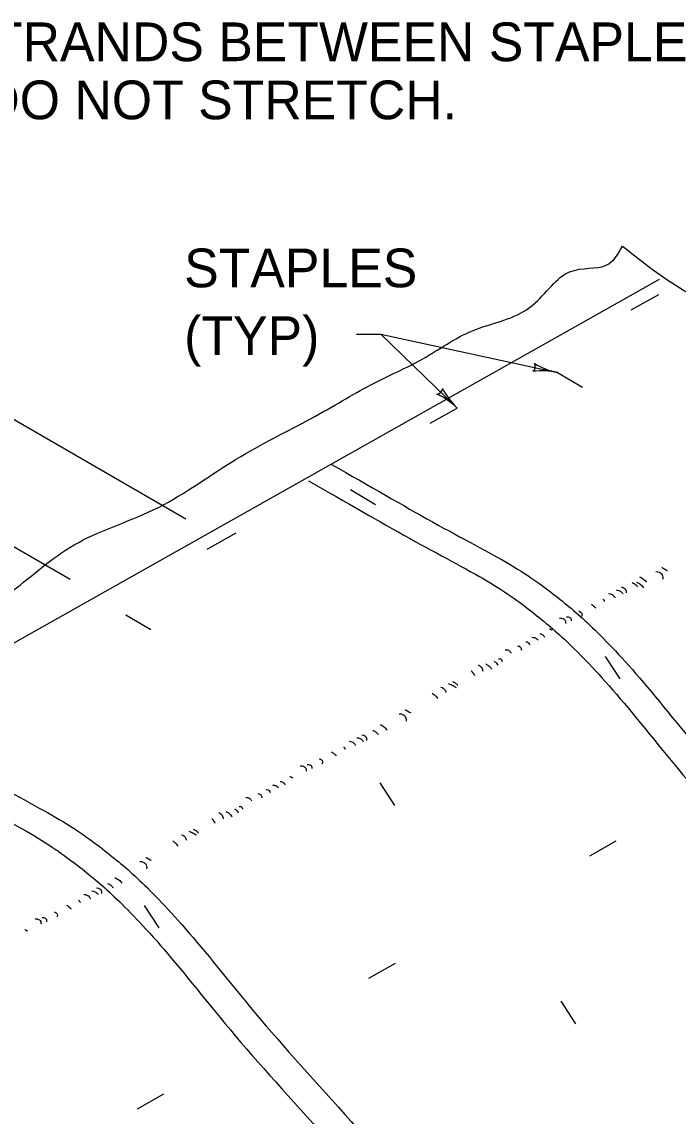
# Model space of a CAD drawing. Extents: x 1007 to 1035.5, y 1000.5 to 1021.5.
# Drawn here: x 1018 to 1021.39, y 1005.34 to 1010.99 of the extents above; entities that cross this region are included whole.
import ezdxf

# ---------------------------------------------------------------- set-up
doc = ezdxf.new("R2010")
doc.units = 0
doc.layers.add('Level 1', color=7, linetype='Continuous')
doc.layers.add('Level 16', color=7, linetype='Continuous')

msp = doc.modelspace()

# ---------------------------------------------------------------- linework, layer by layer
at = {"layer": 'Level 1'}
for p, q in [((1019.7243, 1009.3758), (1019.8493, 1009.3758)), ((1019.8493, 1009.3758), (1020.244, 1008.9942)), ((1019.8493, 1009.3758), (1020.7618, 1009.1778)), ((1018.8427, 1008.4207), (1017.5513, 1009.1663)), ((1018.2448, 1008.1093), (1016.9826, 1008.838))]:
    msp.add_line(p, q, dxfattribs=at)
for centre, radius, start, end in [((1020.6165, 1009.2093), 0.0313, 306.527, 28.6437), ((1020.8447, 1009.5598), 0.3909, 239.0995, 257.7463), ((1020.6788, 1008.7957), 0.3909, 77.7524, 96.4212), ((1020.6788, 1008.7957), 0.3909, 77.7402, 77.7524), ((1020.1372, 1009.0975), 0.0313, 274.74, 356.8567), ((1020.5157, 1009.2752), 0.3909, 207.3126, 225.9593), ((1019.9723, 1008.7131), 0.3909, 45.9654, 64.6342), ((1019.9723, 1008.7131), 0.3909, 45.9532, 45.9654)]:
    msp.add_arc(centre, radius, start, end, dxfattribs=at)
at = {"layer": 'Level 16'}
for p, q in [((1016.0668, 1006.7173), (1021.2888, 1009.6608)), ((1021.1429, 1009.5009), (1021.2849, 1009.581)), ((1020.7618, 1009.1778), (1020.8908, 1009.1013)), ((1020.1045, 1008.9155), (1020.244, 1008.9942)), ((1019.6938, 1008.5728), (1019.8228, 1008.4963)), ((1018.9523, 1008.2659), (1019.1022, 1008.3504)), ((1018.5327, 1007.9263), (1018.6617, 1007.8498)), ((1021.0082, 1007.7115), (1021.0843, 1007.5955)), ((1019.8452, 1007.0578), (1019.9213, 1006.9418)), ((1020.9299, 1006.6819), (1021.066, 1006.7586)), ((1018.6279, 1006.4252), (1018.704, 1006.3092)), ((1019.7887, 1006.0493), (1019.9248, 1006.126)), ((1020.7799, 1005.9296), (1020.856, 1005.8136)), ((1018.5932, 1005.3746), (1018.7293, 1005.4513))]:
    msp.add_line(p, q, dxfattribs=at)
for points, degree in [([(1015.6515, 1006.7483), (1015.7046, 1006.7846), (1015.8436, 1006.8764), (1016.0541, 1007.0338), (1016.3838, 1007.1718), (1016.8254, 1007.4294), (1017.2387, 1007.7144), (1017.6812, 1007.8751), (1017.9662, 1008.0485), (1018.2654, 1008.3252), (1018.7103, 1008.4538), (1019.1003, 1008.7464), (1019.5049, 1008.9394), (1019.8018, 1009.127), (1020.0728, 1009.2371), (1020.3088, 1009.4146), (1020.6295, 1009.4658), (1020.789, 1009.7368), (1021.0142, 1009.6974), (1021.0733, 1009.7796), (1021.0973, 1009.8313)], 3), ([(1021.0973, 1009.8313), (1021.2093, 1009.7403), (1021.4623, 1009.5485), (1021.8713, 1009.3999), (1022.1928, 1009.1512), (1022.4362, 1009.0513), (1022.5883, 1008.9613), (1022.6162, 1008.8943), (1022.9942, 1008.4038), (1023.5575, 1007.8268), (1024.1853, 1007.0478), (1024.5789, 1006.5783), (1024.8556, 1006.1763), (1025.0835, 1005.993), (1025.1348, 1005.8857), (1025.2305, 1005.8632), (1025.4585, 1005.5988), (1025.8622, 1005.4296), (1026.3233, 1005.2839), (1026.4203, 1005.0613), (1026.6998, 1005.0603), (1026.3714, 1004.7833), (1025.9367, 1004.6225), (1025.2786, 1004.2163), (1024.6278, 1003.8668), (1023.9263, 1003.493), (1023.3063, 1003.0961), (1022.8192, 1002.8943), (1022.5722, 1002.7099), (1022.4489, 1002.613), (1022.089, 1002.51), (1021.7123, 1002.2392), (1021.3487, 1002.0378), (1021.1606, 1001.9256), (1020.6994, 1002.1702), (1020.3151, 1002.5271), (1019.7137, 1002.6968), (1019.5582, 1003.0322), (1018.8863, 1003.6616), (1018.2387, 1004.6048), (1017.5078, 1005.3396), (1017.2667, 1005.6595), (1017.1409, 1005.7899), (1016.7861, 1005.965), (1016.4253, 1006.3338), (1015.8963, 1006.4823), (1015.757, 1006.687), (1015.6739, 1006.724), (1015.6515, 1006.7328)], 3), ([(1019.5952, 1008.7025), (1019.7948, 1008.5907), (1020.1317, 1008.3918), (1020.5501, 1008.178), (1020.7725, 1008.011), (1020.9393, 1007.8703), (1021.2079, 1007.5872), (1021.5849, 1007.1022), (1022.127, 1006.5215), (1022.6298, 1005.8961), (1023.0513, 1005.3936), (1023.3448, 1005.0345), (1023.6666, 1004.8027), (1024.1294, 1004.5157), (1024.523, 1004.28), (1024.7578, 1004.1477)], 3), ([(1019.4757, 1008.6182), (1019.6753, 1008.5063), (1020.0122, 1008.3074), (1020.4306, 1008.0937), (1020.653, 1007.9267), (1020.8198, 1007.786), (1021.0884, 1007.5028), (1021.4654, 1007.0178), (1022.0075, 1006.4372), (1022.5103, 1005.8118), (1022.9318, 1005.3093), (1023.2253, 1004.9502), (1023.5471, 1004.7183), (1024.0099, 1004.4313), (1024.4035, 1004.1957), (1024.6383, 1004.0633)], 3), ([(1021.2703, 1008.1501), (1021.2852, 1008.1492), (1021.3032, 1008.1411), (1021.3068, 1008.1217), (1021.3058, 1008.1111)], 3), ([(1021.301, 1008.1708), (1021.3294, 1008.1547)], 1), ([(1021.1481, 1008.0928), (1021.1562, 1008.0895), (1021.1661, 1008.0832), (1021.1738, 1008.0742), (1021.1758, 1008.0713)], 3), ([(1021.171, 1008.0942), (1021.1787, 1008.091), (1021.192, 1008.0833), (1021.2026, 1008.072), (1021.2071, 1008.0658)], 3), ([(1021.1856, 1008.1224), (1021.1933, 1008.1193), (1021.2066, 1008.1115), (1021.2172, 1008.1003), (1021.2217, 1008.0941)], 3), ([(1021.0259, 1008.0362), (1021.0372, 1008.035), (1021.0498, 1008.0292), (1021.0573, 1008.0175), (1021.0592, 1008.0133)], 3), ([(1021.0662, 1008.0537), (1021.0755, 1008.0532), (1021.0879, 1008.0489), (1021.0968, 1008.0392), (1021.0995, 1008.0348)], 3), ([(1021.0912, 1008.0698), (1021.1057, 1008.0667), (1021.1169, 1008.0583), (1021.1169, 1008.0442), (1021.1162, 1008.0403)], 3), ([(1020.9357, 1007.981), (1020.9405, 1007.9777), (1020.9487, 1007.9713), (1020.9562, 1007.9641), (1020.9593, 1007.9608)], 3), ([(1020.9981, 1008.0066), (1021.0064, 1007.9944)], 1), ([(1020.7732, 1007.9096), (1020.7888, 1007.9093), (1020.8031, 1007.9028), (1020.8046, 1007.8872), (1020.8038, 1007.8813)], 3), ([(1020.8093, 1007.9163), (1020.821, 1007.9164), (1020.8322, 1007.9117), (1020.8336, 1007.8997), (1020.8329, 1007.8948)], 3), ([(1020.8718, 1007.9459), (1020.8817, 1007.9424), (1020.8907, 1007.9345), (1020.8883, 1007.9228), (1020.8857, 1007.9177)], 3), ([(1020.7204, 1007.8543), (1020.7343, 1007.8477)], 1), ([(1020.6302, 1007.8099), (1020.6357, 1007.8099), (1020.6475, 1007.8079), (1020.6573, 1007.8008), (1020.6621, 1007.7951)], 3), ([(1020.6704, 1007.8288), (1020.6778, 1007.8277), (1020.6873, 1007.8234), (1020.6936, 1007.815), (1020.6954, 1007.8113)], 3), ([(1020.4928, 1007.7453), (1020.5022, 1007.7458), (1020.5137, 1007.7423), (1020.5203, 1007.7322), (1020.5219, 1007.7278)], 3), ([(1020.5552, 1007.7655), (1020.5619, 1007.7648), (1020.5718, 1007.7604), (1020.5756, 1007.7503), (1020.576, 1007.7439)], 3), ([(1020.5983, 1007.7857), (1020.6063, 1007.7863), (1020.615, 1007.7835), (1020.6175, 1007.7748), (1020.6177, 1007.7708)], 3), ([(1020.4358, 1007.686), (1020.4408, 1007.6831), (1020.4478, 1007.6772), (1020.4523, 1007.6693), (1020.4538, 1007.6658)], 3), ([(1020.458, 1007.6995), (1020.4667, 1007.6993), (1020.4743, 1007.6956), (1020.4761, 1007.6873), (1020.4761, 1007.6847)], 3), ([(1020.3164, 1007.6375), (1020.3344, 1007.6133)], 1), ([(1020.3525, 1007.6672), (1020.3616, 1007.6634), (1020.3723, 1007.6545), (1020.3758, 1007.6409), (1020.3761, 1007.6348)], 3), ([(1020.3913, 1007.6725), (1020.3981, 1007.6693), (1020.4095, 1007.6617), (1020.4183, 1007.6512), (1020.4219, 1007.6456)], 3), ([(1020.1981, 1007.5715), (1020.2097, 1007.5672), (1020.2233, 1007.5606), (1020.236, 1007.5524), (1020.2383, 1007.5508)], 3), ([(1020.222, 1007.5809), (1020.2288, 1007.5783), (1020.2384, 1007.5727), (1020.2458, 1007.5643), (1020.2483, 1007.5608)], 3), ([(1020.1153, 1007.521), (1020.1203, 1007.5175), (1020.1306, 1007.5092), (1020.1394, 1007.4993), (1020.1437, 1007.4935)], 3), ([(1020.1603, 1007.5532), (1020.1698, 1007.5498), (1020.1803, 1007.5419), (1020.1853, 1007.5298), (1020.1863, 1007.5256)], 3), ([(1019.9449, 1007.4154), (1019.9598, 1007.4145), (1019.9778, 1007.4064), (1019.9815, 1007.387), (1019.9804, 1007.3764)], 3), ([(1019.9757, 1007.4361), (1020.0041, 1007.42)], 1), ([(1017.2693, 1007.3846), (1017.469, 1007.2728), (1017.8058, 1007.0738), (1018.2243, 1006.8601), (1018.4467, 1006.6931), (1018.6134, 1006.5524), (1018.8821, 1006.2693), (1019.2591, 1005.7843), (1019.8012, 1005.2036), (1020.304, 1004.5782), (1020.7254, 1004.0757), (1021.019, 1003.7166), (1021.3408, 1003.4848), (1021.8036, 1003.1978), (1022.1972, 1002.9621), (1022.4319, 1002.8298)], 3), ([(1019.8457, 1007.3595), (1019.8533, 1007.3563), (1019.8667, 1007.3486), (1019.8773, 1007.3373), (1019.8818, 1007.3312)], 3), ([(1017.1389, 1007.3003), (1017.3386, 1007.1884), (1017.6754, 1006.9895), (1018.0938, 1006.7758), (1018.3163, 1006.6088), (1018.483, 1006.4681), (1018.7517, 1006.1849), (1019.1287, 1005.6999), (1019.6708, 1005.1193), (1020.1736, 1004.4938), (1020.595, 1003.9913), (1020.8886, 1003.6323), (1021.2103, 1003.4004), (1021.6732, 1003.1134), (1022.0668, 1002.8778), (1022.3015, 1002.7454)], 3), ([(1019.7263, 1007.2908), (1019.7356, 1007.2903), (1019.748, 1007.286), (1019.7568, 1007.2763), (1019.7596, 1007.2719)], 3), ([(1019.7513, 1007.3069), (1019.7658, 1007.3038), (1019.777, 1007.2953), (1019.777, 1007.2813), (1019.7763, 1007.2773)], 3), ([(1019.8082, 1007.3298), (1019.8163, 1007.3266), (1019.8262, 1007.3203), (1019.8338, 1007.3113), (1019.8359, 1007.3083)], 3), ([(1019.6582, 1007.2437), (1019.6665, 1007.2315)], 1), ([(1019.686, 1007.2733), (1019.6973, 1007.2721), (1019.7099, 1007.2663), (1019.7174, 1007.2546), (1019.7193, 1007.2504)], 3), ([(1019.5318, 1007.183), (1019.5418, 1007.1795), (1019.5508, 1007.1716), (1019.5483, 1007.1598), (1019.5458, 1007.1548)], 3), ([(1019.5958, 1007.2181), (1019.6006, 1007.2148), (1019.6088, 1007.2083), (1019.6163, 1007.2012), (1019.6193, 1007.1978)], 3), ([(1019.4333, 1007.1467), (1019.4489, 1007.1464), (1019.4632, 1007.1398), (1019.4647, 1007.1243), (1019.4638, 1007.1184)], 3), ([(1019.4693, 1007.1534), (1019.4811, 1007.1535), (1019.4923, 1007.1488), (1019.4937, 1007.1368), (1019.493, 1007.1318)], 3), ([(1019.3305, 1007.0658), (1019.3378, 1007.0648), (1019.3474, 1007.0605), (1019.3537, 1007.0521), (1019.3555, 1007.0483)], 3), ([(1019.3805, 1007.0914), (1019.3944, 1007.0848)], 1), ([(1019.2583, 1007.0228), (1019.2664, 1007.0234), (1019.2751, 1007.0206), (1019.2776, 1007.0118), (1019.2778, 1007.0079)], 3), ([(1019.2903, 1007.047), (1019.2958, 1007.047), (1019.3076, 1007.045), (1019.3173, 1007.0378), (1019.3222, 1007.0322)], 3), ([(1019.1528, 1006.9823), (1019.1623, 1006.9828), (1019.1738, 1006.9793), (1019.1803, 1006.9693), (1019.182, 1006.9648)], 3), ([(1019.2153, 1007.0026), (1019.222, 1007.0018), (1019.2319, 1006.9975), (1019.2357, 1006.9873), (1019.2361, 1006.981)], 3), ([(1019.0126, 1006.9043), (1019.0217, 1006.9005), (1019.0324, 1006.8916), (1019.0359, 1006.878), (1019.0362, 1006.8719)], 3), ([(1019.0514, 1006.9096), (1019.0582, 1006.9063), (1019.0696, 1006.8988), (1019.0784, 1006.8883), (1019.082, 1006.8827)], 3), ([(1019.0959, 1006.9231), (1019.1009, 1006.9202), (1019.1078, 1006.9143), (1019.1124, 1006.9063), (1019.1139, 1006.9029)], 3), ([(1019.1181, 1006.9366), (1019.1268, 1006.9363), (1019.1344, 1006.9327), (1019.1362, 1006.9243), (1019.1362, 1006.9218)], 3), ([(1018.9765, 1006.8746), (1018.9945, 1006.8503)], 1), ([(1018.8203, 1006.7903), (1018.8299, 1006.7868), (1018.8403, 1006.779), (1018.8453, 1006.7669), (1018.8463, 1006.7627)], 3), ([(1018.8582, 1006.8086), (1018.8698, 1006.8043), (1018.8833, 1006.7977), (1018.8961, 1006.7895), (1018.8984, 1006.7879)], 3), ([(1018.8821, 1006.818), (1018.8889, 1006.8154), (1018.8985, 1006.8098), (1018.9059, 1006.8013), (1018.9084, 1006.7978)], 3), ([(1018.7753, 1006.7581), (1018.7804, 1006.7546), (1018.7907, 1006.7463), (1018.7995, 1006.7364), (1018.8038, 1006.7306)], 3), ([(1018.6358, 1006.6732), (1018.6642, 1006.6571)], 1), ([(1018.605, 1006.6525), (1018.6199, 1006.6516), (1018.6379, 1006.6435), (1018.6416, 1006.6241), (1018.6405, 1006.6135)], 3), ([(1018.4767, 1006.5683), (1018.4843, 1006.5652), (1018.4977, 1006.5574), (1018.5083, 1006.5462), (1018.5128, 1006.54)], 3), ([(1018.3573, 1006.4996), (1018.3666, 1006.4991), (1018.379, 1006.4948), (1018.3878, 1006.4851), (1018.3906, 1006.4808)], 3), ([(1018.3823, 1006.5158), (1018.3968, 1006.5126), (1018.408, 1006.5042), (1018.408, 1006.4901), (1018.4073, 1006.4862)], 3), ([(1018.4392, 1006.5387), (1018.4473, 1006.5354), (1018.4572, 1006.5291), (1018.4648, 1006.5201), (1018.4669, 1006.5172)], 3), ([(1018.2892, 1006.4525), (1018.2975, 1006.4403)], 1), ([(1018.317, 1006.4821), (1018.3283, 1006.4809), (1018.3409, 1006.4751), (1018.3484, 1006.4634), (1018.3503, 1006.4593)], 3), ([(1018.1628, 1006.3918), (1018.1728, 1006.3883), (1018.1818, 1006.3804), (1018.1793, 1006.3687), (1018.1768, 1006.3636)], 3), ([(1018.2268, 1006.4269), (1018.2316, 1006.4236), (1018.2398, 1006.4172), (1018.2473, 1006.41), (1018.2503, 1006.4067)], 3), ([(1018.0643, 1006.3555), (1018.0799, 1006.3553), (1018.0942, 1006.3487), (1018.0957, 1006.3331), (1018.0948, 1006.3273)], 3), ([(1018.1003, 1006.3623), (1018.1121, 1006.3623), (1018.1233, 1006.3576), (1018.1247, 1006.3456), (1018.124, 1006.3407)], 3), ([(1018.0115, 1006.3003), (1018.0254, 1006.2936)], 1)]:
    msp.add_open_spline(points, degree=degree, dxfattribs=at)

# ---------------------------------------------------------------- texts
at = {"layer": 'Level 1'}
for s, p in [('LEAST TWO STRANDS BETWEEN STAPLE AND ALL EDGES.  KEEP NETTING TAUT AND IN CONTACT WITH THE MULCH AT ALL', (1016.0386, 1010.7861)), ('POINTS, BUT DO NOT STRETCH.', (1016.0386, 1010.4861)), ('STAPLES', (1018.8343, 1009.618)), ('(TYP)', (1018.8343, 1009.268))]:
    msp.add_text(s, height=0.2, dxfattribs=at).set_placement(p)

doc.saveas('drawing.dxf')
